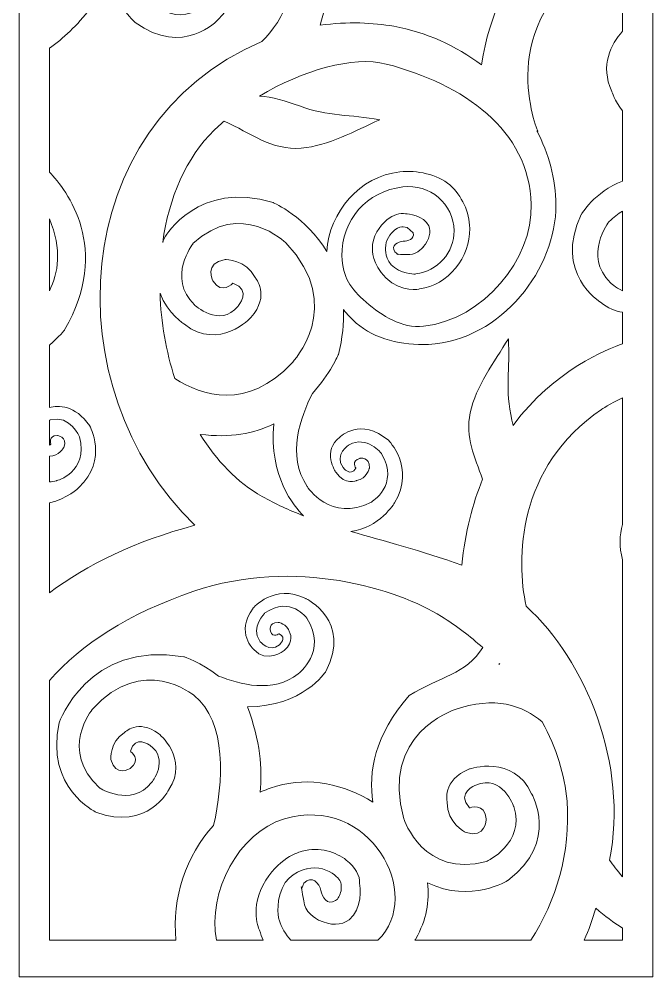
# Model space of a CAD drawing. Header units: centimetres. Extents: x -9 to 8.7, y -13.6 to 13.5.
# Drawn here: x 0.49 to 8.73, y -13.59 to -1.12 of the extents above; entities that cross this region are included whole.
import ezdxf

# ---------------------------------------------------------------- set-up
doc = ezdxf.new("R2010")
doc.units = ezdxf.units.CM
doc.header["$MEASUREMENT"] = 0
doc.layers.add('layer 1', color=7, linetype='Continuous')

msp = doc.modelspace()

# ---------------------------------------------------------------- linework, layer by layer
at = {"layer": 'layer 1', "color": 242, "lineweight": 9}
for points, knots in [([(0.49267, 13.45707), (0.49267, 13.45707), (8.73246, 13.45707), (8.73246, 13.45707), (8.73246, 13.45707), (8.73246, 13.45707), (8.73246, -13.58511), (8.73246, -13.58511), (8.73246, -13.58511), (8.73246, -13.58511), (0.49267, -13.58511), (0.49267, -13.58511), (0.49267, -13.58511), (0.49267, -13.58511), (0.49267, 13.45707), (0.49267, 13.45707)], [0, 0, 0, 0, 0.2, 0.2, 0.2, 0.2, 0.4, 0.4, 0.4, 0.4, 0.6, 0.6, 0.6, 0.6, 1, 1, 1, 1]), ([(8.02491, 0.26946), (8.09374, 0.56327), (8.04903, 0.92646), (7.62988, 1.25415), (7.62988, 1.25415), (7.62988, 1.25415), (6.96089, 1.80508), (6.31007, 1.07542), (6.31007, 1.07542), (6.31007, 1.07542), (5.86602, 0.53514), (6.40465, 0.04929), (6.40465, 0.04929), (6.40465, 0.04929), (6.80436, -0.20929), (7.07919, 0.12084), (7.07919, 0.12084), (7.07919, 0.12084), (7.31875, 0.42228), (7.05455, 0.6049), (7.05455, 0.6049), (7.05455, 0.6049), (6.86336, 0.74771), (6.80376, 0.52684), (6.80376, 0.52684), (6.80376, 0.52684), (6.95094, 0.41505), (6.79887, 0.30472), (6.79887, 0.30472), (6.79887, 0.30472), (6.60778, 0.184), (6.54979, 0.42113), (6.54979, 0.42113), (6.54979, 0.42113), (6.52963, 0.6498), (6.72281, 0.76872), (6.72281, 0.76872), (6.72281, 0.76872), (6.9025, 0.95451), (7.16851, 0.75805), (7.16851, 0.75805), (7.16851, 0.75805), (7.57004, 0.43581), (7.30458, 0.02999), (7.30458, 0.02999), (7.30458, 0.02999), (7.02776, -0.51932), (6.35308, -0.264), (6.35308, -0.264), (6.35308, -0.264), (5.99745, -0.09705), (5.88111, 0.32849), (5.88111, 0.32849), (5.85979, 0.19363), (5.79129, 0.04396), (5.64386, -0.11348), (5.64386, -0.11348), (5.64386, -0.11348), (5.19607, -0.50797), (4.44966, -0.29778), (4.44966, -0.29778), (4.52039, -0.55174), (4.52091, -0.8552), (4.40518, -1.20221), (4.40518, -1.20221), (4.76777, -1.15187), (5.10021, -1.16821), (5.36332, -1.2157), (5.36332, -1.2157), (5.78384, -1.29139), (6.17459, -1.46941), (6.50503, -1.71817), (6.50503, -1.71817), (6.71713, -0.33429), (7.54875, 0.121), (8.02491, 0.26946)], [0, 0, 0, 0, 0.05, 0.05, 0.05, 0.05, 0.1, 0.1, 0.1, 0.1, 0.15, 0.15, 0.15, 0.15, 0.2, 0.2, 0.2, 0.2, 0.25, 0.25, 0.25, 0.25, 0.3, 0.3, 0.3, 0.3, 0.35, 0.35, 0.35, 0.35, 0.4, 0.4, 0.4, 0.4, 0.45, 0.45, 0.45, 0.45, 0.5, 0.5, 0.5, 0.5, 0.55, 0.55, 0.55, 0.55, 0.6, 0.6, 0.6, 0.6, 0.65, 0.65, 0.65, 0.65, 0.7, 0.7, 0.7, 0.7, 0.75, 0.75, 0.75, 0.75, 0.8, 0.8, 0.8, 0.8, 0.85, 0.85, 0.85, 0.85, 0.9, 0.9, 0.9, 0.9, 1, 1, 1, 1]), ([(0.88575, -8.58899), (0.88575, -8.58899), (0.88575, -7.41729), (0.88575, -7.41729), (0.88575, -7.41729), (1.11467, -7.36612), (1.26821, -7.21905), (1.26821, -7.21905), (1.26821, -7.21905), (1.65705, -6.84958), (1.40969, -6.41476), (1.40969, -6.41476), (1.40969, -6.41476), (1.22109, -6.13677), (0.99807, -6.14849), (0.88575, -6.17804), (0.88575, -6.17804), (0.88575, -6.17804), (0.88575, -5.36508), (0.88575, -5.36508), (0.88575, -5.36508), (1.01352, -5.25387), (1.08365, -5.1664), (1.08365, -5.1664), (1.08365, -5.1664), (1.69442, -4.1032), (1.11416, -3.34966), (0.88575, -3.11304), (0.88575, -3.11304), (0.88575, -3.11304), (0.88575, -1.50105), (0.88575, -1.50105), (0.88575, -1.50105), (1.06455, -1.37625), (1.24466, -1.20732), (1.4207, -0.9817), (1.4207, -0.9817), (1.4207, -0.9817), (1.57668, -0.77999), (1.67731, -0.43932), (1.67731, -0.43932), (1.68925, -0.89945), (1.99992, -1.16469), (1.99992, -1.16469), (1.99992, -1.16469), (2.63099, -1.62432), (3.07717, -1.13028), (3.07717, -1.13028), (3.07717, -1.13028), (3.47043, -0.78272), (3.14361, -0.33142), (3.14361, -0.33142), (3.14361, -0.33142), (2.92221, -0.05023), (2.68147, -0.1927), (2.68147, -0.1927), (2.68147, -0.1927), (2.44582, -0.26151), (2.40137, -0.50593), (2.40137, -0.50593), (2.40137, -0.50593), (2.39401, -0.77003), (2.62804, -0.69874), (2.62804, -0.69874), (2.62804, -0.69874), (2.81832, -0.62713), (2.69672, -0.46832), (2.69672, -0.46832), (2.69672, -0.46832), (2.82217, -0.25486), (2.98082, -0.45866), (2.98082, -0.45866), (2.98082, -0.45866), (3.20427, -0.7249), (2.86796, -0.9709), (2.86796, -0.9709), (2.86796, -0.9709), (2.48659, -1.23678), (2.14343, -0.85248), (2.14343, -0.85248), (2.14343, -0.85248), (1.72037, -0.19119), (2.3385, 0.24556), (2.3385, 0.24556), (2.3385, 0.24556), (3.22665, 0.82078), (3.76715, 0.05425), (3.76715, 0.05425), (3.76715, 0.05425), (4.26904, -0.62047), (3.91568, -1.14557), (3.64887, -1.41278), (3.64887, -1.41278), (1.09679, -2.50491), (0.93873, -5.93191), (2.77769, -7.70855), (2.77769, -7.70855), (1.99567, -7.91722), (1.38018, -8.21613), (0.88575, -8.58899)], [0, 0, 0, 0, 0.03846154, 0.03846154, 0.03846154, 0.03846154, 0.07692308, 0.07692308, 0.07692308, 0.07692308, 0.11538462, 0.11538462, 0.11538462, 0.11538462, 0.15384615, 0.15384615, 0.15384615, 0.15384615, 0.19230769, 0.19230769, 0.19230769, 0.19230769, 0.23076923, 0.23076923, 0.23076923, 0.23076923, 0.26923077, 0.26923077, 0.26923077, 0.26923077, 0.30769231, 0.30769231, 0.30769231, 0.30769231, 0.34615385, 0.34615385, 0.34615385, 0.34615385, 0.38461538, 0.38461538, 0.38461538, 0.38461538, 0.42307692, 0.42307692, 0.42307692, 0.42307692, 0.46153846, 0.46153846, 0.46153846, 0.46153846, 0.5, 0.5, 0.5, 0.5, 0.53846154, 0.53846154, 0.53846154, 0.53846154, 0.57692308, 0.57692308, 0.57692308, 0.57692308, 0.61538462, 0.61538462, 0.61538462, 0.61538462, 0.65384615, 0.65384615, 0.65384615, 0.65384615, 0.69230769, 0.69230769, 0.69230769, 0.69230769, 0.73076923, 0.73076923, 0.73076923, 0.73076923, 0.76923077, 0.76923077, 0.76923077, 0.76923077, 0.80769231, 0.80769231, 0.80769231, 0.80769231, 0.84615385, 0.84615385, 0.84615385, 0.84615385, 0.88461538, 0.88461538, 0.88461538, 0.88461538, 0.92307692, 0.92307692, 0.92307692, 0.92307692, 1, 1, 1, 1]), ([(8.33938, -0.20861), (8.33938, -0.20861), (8.33938, -1.27996), (8.33938, -1.27996), (8.33938, -1.27996), (8.18778, -1.44983), (8.04333, -1.72186), (8.19846, -2.06428), (8.19846, -2.06428), (8.19846, -2.06428), (8.23552, -2.18411), (8.33938, -2.3166), (8.33938, -2.3166), (8.33938, -2.3166), (8.33938, -3.22918), (8.33938, -3.22918), (8.33938, -3.22918), (7.97052, -3.37246), (7.80146, -3.66606), (7.80146, -3.66606), (7.80146, -3.66606), (7.43715, -4.42977), (8.0522, -4.80699), (8.0522, -4.80699), (8.0522, -4.80699), (8.15087, -4.88399), (8.24796, -4.92278), (8.33938, -4.93656), (8.33938, -4.93656), (8.33938, -4.93656), (8.33938, -5.34756), (8.33938, -5.34756), (8.33938, -5.34756), (8.14634, -5.4121), (7.45505, -5.6836), (6.91514, -6.40831), (6.91514, -6.40831), (6.91027, -6.38576), (6.90509, -6.36309), (6.89961, -6.34025), (6.89961, -6.34025), (6.8081, -5.94895), (6.87782, -5.66962), (6.85388, -5.28116), (6.85388, -5.28116), (6.66967, -5.58961), (6.43334, -5.89176), (6.35832, -6.24574), (6.35832, -6.24574), (6.2921, -6.56119), (6.41239, -6.82172), (6.51941, -7.11009), (6.51941, -7.11009), (6.38898, -7.42661), (6.29202, -7.79611), (6.25002, -8.22697), (6.25002, -8.22697), (5.71456, -8.03676), (5.23929, -7.91586), (4.80513, -7.7881), (4.80513, -7.7881), (5.17679, -7.74949), (5.37453, -7.41475), (5.37453, -7.41475), (5.37453, -7.41475), (5.64928, -6.95408), (5.29381, -6.60211), (5.29381, -6.60211), (5.29381, -6.60211), (4.93417, -6.29824), (4.66291, -6.56064), (4.66291, -6.56064), (4.66291, -6.56064), (4.4262, -6.73784), (4.60915, -7.01925), (4.60915, -7.01925), (4.60915, -7.01925), (4.73446, -7.19793), (4.88058, -7.12694), (4.88058, -7.12694), (4.88058, -7.12694), (5.01685, -7.101), (5.04635, -6.96491), (5.04635, -6.96491), (5.04635, -6.96491), (5.05542, -6.80809), (4.92091, -6.83822), (4.92091, -6.83822), (4.92091, -6.83822), (4.80636, -6.86854), (4.87251, -6.96748), (4.87251, -6.96748), (4.87251, -6.96748), (4.79878, -7.08506), (4.70428, -6.95701), (4.70428, -6.95701), (4.70428, -6.95701), (4.58377, -6.78911), (4.78313, -6.66192), (4.78313, -6.66192), (4.78313, -6.66192), (5.0105, -6.53242), (5.20587, -6.77724), (5.20587, -6.77724), (5.20587, -6.77724), (5.44245, -7.18938), (5.07258, -7.40609), (5.07258, -7.40609), (5.07258, -7.40609), (4.54126, -7.68541), (4.23793, -7.20431), (4.23793, -7.20431), (4.23793, -7.20431), (3.96664, -6.79974), (4.15288, -6.29736), (4.30522, -5.99254), (4.30522, -5.99254), (4.53698, -5.73722), (4.64311, -5.48794), (4.64311, -5.48794), (4.64311, -5.48794), (4.69774, -5.27246), (4.71723, -5.07747), (4.71114, -4.90141), (4.71114, -4.90141), (4.75912, -4.96533), (4.81447, -5.02418), (4.87689, -5.07687), (4.87689, -5.07687), (5.11656, -5.28597), (5.47607, -5.37311), (5.81385, -5.35465), (5.81385, -5.35465), (6.78223, -5.30168), (7.47682, -4.35283), (7.47193, -3.54215), (7.47193, -3.54215), (7.47014, -3.19746), (7.37709, -2.87241), (7.22455, -2.57587), (7.22455, -2.57587), (7.22455, -2.57587), (7.23756, -2.58518), (7.23756, -2.58518), (7.23756, -2.58518), (7.23756, -2.58518), (6.62915, -1.14917), (8.04944, -0.33244), (8.04944, -0.33244), (8.04944, -0.33244), (8.16217, -0.26403), (8.33938, -0.20861)], [0, 0, 0, 0, 0.02564103, 0.02564103, 0.02564103, 0.02564103, 0.05128205, 0.05128205, 0.05128205, 0.05128205, 0.07692308, 0.07692308, 0.07692308, 0.07692308, 0.1025641, 0.1025641, 0.1025641, 0.1025641, 0.12820513, 0.12820513, 0.12820513, 0.12820513, 0.15384615, 0.15384615, 0.15384615, 0.15384615, 0.17948718, 0.17948718, 0.17948718, 0.17948718, 0.20512821, 0.20512821, 0.20512821, 0.20512821, 0.23076923, 0.23076923, 0.23076923, 0.23076923, 0.25641026, 0.25641026, 0.25641026, 0.25641026, 0.28205128, 0.28205128, 0.28205128, 0.28205128, 0.30769231, 0.30769231, 0.30769231, 0.30769231, 0.33333333, 0.33333333, 0.33333333, 0.33333333, 0.35897436, 0.35897436, 0.35897436, 0.35897436, 0.38461538, 0.38461538, 0.38461538, 0.38461538, 0.41025641, 0.41025641, 0.41025641, 0.41025641, 0.43589744, 0.43589744, 0.43589744, 0.43589744, 0.46153846, 0.46153846, 0.46153846, 0.46153846, 0.48717949, 0.48717949, 0.48717949, 0.48717949, 0.51282051, 0.51282051, 0.51282051, 0.51282051, 0.53846154, 0.53846154, 0.53846154, 0.53846154, 0.56410256, 0.56410256, 0.56410256, 0.56410256, 0.58974359, 0.58974359, 0.58974359, 0.58974359, 0.61538462, 0.61538462, 0.61538462, 0.61538462, 0.64102564, 0.64102564, 0.64102564, 0.64102564, 0.66666667, 0.66666667, 0.66666667, 0.66666667, 0.69230769, 0.69230769, 0.69230769, 0.69230769, 0.71794872, 0.71794872, 0.71794872, 0.71794872, 0.74358974, 0.74358974, 0.74358974, 0.74358974, 0.76923077, 0.76923077, 0.76923077, 0.76923077, 0.79487179, 0.79487179, 0.79487179, 0.79487179, 0.82051282, 0.82051282, 0.82051282, 0.82051282, 0.84615385, 0.84615385, 0.84615385, 0.84615385, 0.87179487, 0.87179487, 0.87179487, 0.87179487, 0.8974359, 0.8974359, 0.8974359, 0.8974359, 0.92307692, 0.92307692, 0.92307692, 0.92307692, 0.94871795, 0.94871795, 0.94871795, 0.94871795, 1, 1, 1, 1]), ([(5.18112, -2.43279), (4.79893, -2.35944), (4.51297, -2.39292), (4.13656, -2.2522), (4.13656, -2.2522), (3.9571, -2.18401), (3.78448, -2.13608), (3.61737, -2.12365), (3.61737, -2.12365), (4.17624, -1.79008), (4.8364, -1.59584), (5.26535, -1.70646), (5.26535, -1.70646), (6.2708, -1.96877), (7.12692, -2.55992), (7.15112, -3.53527), (7.15112, -3.53527), (7.17072, -4.24616), (6.53782, -5.02903), (5.75027, -5.11872), (5.75027, -5.11872), (5.46837, -5.1498), (5.21277, -4.98414), (5.00386, -4.80546), (5.00386, -4.80546), (4.80031, -4.62815), (4.6982, -4.48421), (4.68981, -4.20397), (4.68981, -4.20397), (4.67911, -3.74276), (5.01665, -3.35817), (5.47994, -3.30622), (5.47994, -3.30622), (5.65721, -3.2866), (5.82052, -3.33409), (5.94516, -3.44405), (5.94516, -3.44405), (6.07057, -3.54875), (6.14517, -3.7039), (6.14755, -3.87649), (6.14755, -3.87649), (6.15419, -4.15288), (5.93094, -4.40707), (5.64966, -4.43853), (5.64966, -4.43853), (5.64966, -4.43853), (5.51413, -4.45288), (5.37543, -4.35544), (5.37543, -4.35544), (5.23564, -4.26373), (5.25821, -4.10213), (5.25821, -4.10213), (5.25821, -4.10213), (5.25285, -4.00345), (5.32018, -3.9121), (5.37857, -3.86478), (5.37857, -3.86478), (5.42591, -3.82585), (5.46277, -3.8181), (5.48699, -3.82561), (5.48699, -3.82561), (5.48699, -3.82561), (5.53774, -3.83327), (5.53774, -3.83327), (5.53774, -3.83327), (5.53774, -3.83327), (5.61401, -3.90165), (5.61401, -3.90165), (5.61401, -3.90165), (5.64001, -3.99167), (5.54526, -4.01184), (5.48706, -4.01206), (5.48706, -4.01206), (5.41753, -4.01567), (5.32301, -4.0685), (5.37578, -4.1498), (5.37578, -4.1498), (5.37578, -4.1498), (5.42165, -4.18315), (5.42165, -4.18315), (5.42165, -4.18315), (5.42165, -4.18315), (5.40507, -4.18235), (5.40507, -4.18235), (5.40507, -4.18235), (5.40507, -4.18235), (5.47697, -4.18457), (5.57245, -4.18596), (5.57245, -4.18596), (5.67191, -4.18733), (5.76117, -4.06598), (5.74792, -4.08659), (5.74792, -4.08659), (5.82556, -3.98587), (5.85375, -3.89217), (5.81844, -3.81366), (5.81844, -3.81366), (5.75672, -3.67394), (5.54393, -3.65591), (5.51801, -3.65552), (5.51801, -3.65552), (5.44641, -3.64032), (5.35554, -3.66857), (5.27504, -3.73592), (5.27504, -3.73592), (5.1806, -3.81142), (5.08204, -3.95162), (5.08564, -4.11313), (5.08564, -4.11313), (5.08564, -4.11313), (5.0778, -4.31404), (5.25891, -4.48685), (5.25891, -4.48685), (5.47441, -4.69517), (5.70023, -4.6325), (5.70023, -4.6325), (5.70023, -4.6325), (6.06611, -4.592), (6.36268, -4.21653), (6.35182, -3.84607), (6.35182, -3.84607), (6.34566, -3.62924), (6.25018, -3.42097), (6.09273, -3.28037), (6.09273, -3.28037), (5.92884, -3.14177), (5.66331, -3.08443), (5.44293, -3.10931), (5.44293, -3.10931), (4.92001, -3.16655), (4.52372, -3.63377), (4.49305, -4.14732), (4.49305, -4.14732), (4.22233, -3.69563), (3.79714, -3.5105), (3.79714, -3.5105), (3.79714, -3.5105), (2.81887, -3.21082), (2.39171, -3.95293), (2.39171, -3.95293), (2.39171, -3.95293), (2.3796, -3.97833), (2.36865, -4.00324), (2.35865, -4.02778), (2.35865, -4.02778), (2.44034, -3.44898), (2.66061, -2.92294), (3.03043, -2.56674), (3.03043, -2.56674), (3.07152, -2.52686), (3.11479, -2.48767), (3.15982, -2.44931), (3.15982, -2.44931), (3.50436, -2.60717), (3.77675, -2.83153), (4.16117, -2.80113), (4.16117, -2.80113), (4.52184, -2.77191), (4.85168, -2.5761), (5.18112, -2.43279)], [0, 0, 0, 0, 0.02439024, 0.02439024, 0.02439024, 0.02439024, 0.04878049, 0.04878049, 0.04878049, 0.04878049, 0.07317073, 0.07317073, 0.07317073, 0.07317073, 0.09756098, 0.09756098, 0.09756098, 0.09756098, 0.12195122, 0.12195122, 0.12195122, 0.12195122, 0.14634146, 0.14634146, 0.14634146, 0.14634146, 0.17073171, 0.17073171, 0.17073171, 0.17073171, 0.19512195, 0.19512195, 0.19512195, 0.19512195, 0.2195122, 0.2195122, 0.2195122, 0.2195122, 0.24390244, 0.24390244, 0.24390244, 0.24390244, 0.26829268, 0.26829268, 0.26829268, 0.26829268, 0.29268293, 0.29268293, 0.29268293, 0.29268293, 0.31707317, 0.31707317, 0.31707317, 0.31707317, 0.34146341, 0.34146341, 0.34146341, 0.34146341, 0.36585366, 0.36585366, 0.36585366, 0.36585366, 0.3902439, 0.3902439, 0.3902439, 0.3902439, 0.41463415, 0.41463415, 0.41463415, 0.41463415, 0.43902439, 0.43902439, 0.43902439, 0.43902439, 0.46341463, 0.46341463, 0.46341463, 0.46341463, 0.48780488, 0.48780488, 0.48780488, 0.48780488, 0.51219512, 0.51219512, 0.51219512, 0.51219512, 0.53658537, 0.53658537, 0.53658537, 0.53658537, 0.56097561, 0.56097561, 0.56097561, 0.56097561, 0.58536585, 0.58536585, 0.58536585, 0.58536585, 0.6097561, 0.6097561, 0.6097561, 0.6097561, 0.63414634, 0.63414634, 0.63414634, 0.63414634, 0.65853659, 0.65853659, 0.65853659, 0.65853659, 0.68292683, 0.68292683, 0.68292683, 0.68292683, 0.70731707, 0.70731707, 0.70731707, 0.70731707, 0.73170732, 0.73170732, 0.73170732, 0.73170732, 0.75609756, 0.75609756, 0.75609756, 0.75609756, 0.7804878, 0.7804878, 0.7804878, 0.7804878, 0.80487805, 0.80487805, 0.80487805, 0.80487805, 0.82926829, 0.82926829, 0.82926829, 0.82926829, 0.85365854, 0.85365854, 0.85365854, 0.85365854, 0.87804878, 0.87804878, 0.87804878, 0.87804878, 0.90243902, 0.90243902, 0.90243902, 0.90243902, 0.92682927, 0.92682927, 0.92682927, 0.92682927, 0.95121951, 0.95121951, 0.95121951, 0.95121951, 1, 1, 1, 1]), ([(2.32434, -4.689), (2.33678, -5.06507), (2.40186, -5.44473), (2.51685, -5.79963), (2.51685, -5.79963), (2.86594, -6.01875), (3.4584, -6.22362), (4.04161, -5.59365), (4.04161, -5.59365), (4.04161, -5.59365), (4.75093, -4.86547), (3.96157, -4.03345), (3.96157, -4.03345), (3.96157, -4.03345), (3.37342, -3.46164), (2.75289, -4.0438), (2.75289, -4.0438), (2.75289, -4.0438), (2.41161, -4.48579), (2.77067, -4.83929), (2.77067, -4.83929), (2.77067, -4.83929), (3.09962, -5.14873), (3.33888, -4.85777), (3.33888, -4.85777), (3.33888, -4.85777), (3.52449, -4.64823), (3.27214, -4.55696), (3.27214, -4.55696), (3.27214, -4.55696), (3.12708, -4.71809), (3.01298, -4.52957), (3.01298, -4.52957), (3.01298, -4.52957), (2.89052, -4.2944), (3.17338, -4.24977), (3.17338, -4.24977), (3.17338, -4.24977), (3.44265, -4.24855), (3.56277, -4.48598), (3.56277, -4.48598), (3.56277, -4.48598), (3.76241, -4.71416), (3.50678, -5.00592), (3.50678, -5.00592), (3.50678, -5.00592), (3.0909, -5.44382), (2.64245, -5.09387), (2.64245, -5.09387), (2.64245, -5.09387), (2.42359, -4.95952), (2.32434, -4.689)], [0, 0, 0, 0, 0.07142857, 0.07142857, 0.07142857, 0.07142857, 0.14285714, 0.14285714, 0.14285714, 0.14285714, 0.21428571, 0.21428571, 0.21428571, 0.21428571, 0.28571429, 0.28571429, 0.28571429, 0.28571429, 0.35714286, 0.35714286, 0.35714286, 0.35714286, 0.42857143, 0.42857143, 0.42857143, 0.42857143, 0.5, 0.5, 0.5, 0.5, 0.57142857, 0.57142857, 0.57142857, 0.57142857, 0.64285714, 0.64285714, 0.64285714, 0.64285714, 0.71428571, 0.71428571, 0.71428571, 0.71428571, 0.78571429, 0.78571429, 0.78571429, 0.78571429, 0.85714286, 0.85714286, 0.85714286, 0.85714286, 1, 1, 1, 1]), ([(0.88575, -4.65704), (0.88575, -4.65704), (0.88575, -3.72074), (0.88575, -3.72074), (0.88575, -3.72074), (1.05366, -4.11824), (1.0005, -4.43044), (0.88575, -4.65704)], [0, 0, 0, 0, 0.33333333, 0.33333333, 0.33333333, 0.33333333, 1, 1, 1, 1]), ([(8.33938, -3.62004), (8.33938, -3.62004), (8.33938, -4.65621), (8.33938, -4.65621), (8.33938, -4.65621), (8.24576, -4.61383), (8.18042, -4.55241), (8.18042, -4.55241), (8.18042, -4.55241), (7.82137, -4.19892), (8.16265, -3.75693), (8.16265, -3.75693), (8.16265, -3.75693), (8.22203, -3.70121), (8.28109, -3.65613), (8.33938, -3.62004)], [0, 0, 0, 0, 0.2, 0.2, 0.2, 0.2, 0.4, 0.4, 0.4, 0.4, 0.6, 0.6, 0.6, 0.6, 1, 1, 1, 1]), ([(8.33938, -6.05149), (8.33938, -6.05149), (8.33938, -7.70075), (8.33938, -7.70075), (8.33938, -7.70075), (8.29922, -7.83679), (8.28992, -7.99067), (8.33938, -8.15727), (8.33938, -8.15727), (8.33938, -8.15727), (8.33938, -12.28238), (8.33938, -12.28238), (8.33938, -12.28238), (8.26932, -12.2016), (8.21192, -12.12686), (8.16899, -12.06758), (8.16899, -12.06758), (8.41608, -10.82016), (7.86583, -9.47404), (7.084, -8.76086), (7.084, -8.76086), (6.95451, -8.15592), (6.96085, -6.95177), (8.06448, -6.20192), (8.06448, -6.20192), (8.06448, -6.20192), (8.16791, -6.12792), (8.33938, -6.05149)], [0, 0, 0, 0, 0.125, 0.125, 0.125, 0.125, 0.25, 0.25, 0.25, 0.25, 0.375, 0.375, 0.375, 0.375, 0.5, 0.5, 0.5, 0.5, 0.625, 0.625, 0.625, 0.625, 0.75, 0.75, 0.75, 0.75, 1, 1, 1, 1]), ([(0.88575, -7.14411), (0.88575, -7.14411), (0.88575, -6.80943), (0.88575, -6.80943), (0.88575, -6.80943), (1.01331, -6.81117), (1.07355, -6.69736), (1.07355, -6.69736), (1.07355, -6.69736), (1.12458, -6.54881), (0.98693, -6.54155), (0.98693, -6.54155), (0.98693, -6.54155), (0.86845, -6.53985), (0.90545, -6.65295), (0.90545, -6.65295), (0.90545, -6.65295), (0.89869, -6.65909), (0.89212, -6.66416), (0.88575, -6.66832), (0.88575, -6.66832), (0.88575, -6.66832), (0.88575, -6.34043), (0.88575, -6.34043), (0.88575, -6.34043), (0.89567, -6.33646), (0.9018, -6.33461), (0.9018, -6.33461), (0.9018, -6.33461), (1.15569, -6.27125), (1.27779, -6.5597), (1.27779, -6.5597), (1.27779, -6.5597), (1.39441, -7.02037), (0.97979, -7.12927), (0.97979, -7.12927), (0.97979, -7.12927), (0.94712, -7.13627), (0.91584, -7.14107), (0.88575, -7.14411)], [0, 0, 0, 0, 0.09090909, 0.09090909, 0.09090909, 0.09090909, 0.18181818, 0.18181818, 0.18181818, 0.18181818, 0.27272727, 0.27272727, 0.27272727, 0.27272727, 0.36363636, 0.36363636, 0.36363636, 0.36363636, 0.45454545, 0.45454545, 0.45454545, 0.45454545, 0.54545455, 0.54545455, 0.54545455, 0.54545455, 0.63636364, 0.63636364, 0.63636364, 0.63636364, 0.72727273, 0.72727273, 0.72727273, 0.72727273, 0.81818182, 0.81818182, 0.81818182, 0.81818182, 1, 1, 1, 1]), ([(2.84721, -6.52545), (3.05665, -6.86632), (3.32673, -7.14968), (3.65391, -7.33489), (3.65391, -7.33489), (3.8269, -7.43281), (4.00488, -7.51349), (4.1897, -7.58458), (4.1897, -7.58458), (4.06606, -7.46239), (3.74064, -7.07158), (3.80216, -6.39079), (3.80216, -6.39079), (3.54946, -6.51474), (3.23205, -6.57561), (2.84721, -6.52545)], [0, 0, 0, 0, 0.2, 0.2, 0.2, 0.2, 0.4, 0.4, 0.4, 0.4, 0.6, 0.6, 0.6, 0.6, 1, 1, 1, 1]), ([(2.53173, -13.10788), (2.53173, -13.10788), (0.88575, -13.10788), (0.88575, -13.10788), (0.88575, -13.10788), (0.88575, -13.10788), (0.88575, -9.72786), (0.88575, -9.72786), (0.88575, -9.72786), (1.3046, -9.2547), (1.90519, -8.86221), (2.76445, -8.56725), (2.76445, -8.56725), (4.07408, -8.12007), (5.42406, -8.53751), (5.98483, -8.89644), (5.98483, -8.89644), (6.17843, -9.01875), (6.35749, -9.15436), (6.52053, -9.30007), (6.52053, -9.30007), (6.30739, -9.64805), (5.95553, -9.68159), (5.56606, -9.92602), (5.56606, -9.92602), (5.10946, -10.43577), (5.03595, -10.92807), (5.09035, -11.31219), (5.09035, -11.31219), (4.72323, -11.07864), (4.26549, -10.97816), (3.83908, -11.10357), (3.83908, -11.10357), (3.765, -11.12558), (3.69366, -11.15181), (3.62506, -11.18184), (3.62506, -11.18184), (3.65488, -10.87786), (3.63082, -10.51657), (3.46045, -10.06971), (3.46045, -10.06971), (4.17695, -10.07456), (4.47954, -9.61358), (4.47954, -9.61358), (4.47954, -9.61358), (4.82655, -8.95484), (4.21876, -8.6612), (4.21876, -8.6612), (4.21876, -8.6612), (3.80789, -8.46047), (3.53411, -8.78746), (3.53411, -8.78746), (3.53411, -8.78746), (3.30146, -9.11456), (3.54367, -9.32638), (3.54367, -9.32638), (3.54367, -9.32638), (3.711, -9.51491), (3.9371, -9.33951), (3.9371, -9.33951), (3.9371, -9.33951), (4.08, -9.22037), (4.00932, -9.10127), (4.00932, -9.10127), (4.00932, -9.10127), (3.9776, -8.98734), (3.85988, -8.97194), (3.85988, -8.97194), (3.85988, -8.97194), (3.72601, -8.97536), (3.76117, -9.0875), (3.76117, -9.0875), (3.76117, -9.0875), (3.79507, -9.18266), (3.87442, -9.11946), (3.87442, -9.11946), (3.87442, -9.11946), (3.97953, -9.17374), (3.87747, -9.26312), (3.87747, -9.26312), (3.87747, -9.26312), (3.74338, -9.37741), (3.62117, -9.21707), (3.62117, -9.21707), (3.62117, -9.21707), (3.49501, -9.03308), (3.68914, -8.84973), (3.68914, -8.84973), (3.68914, -8.84973), (4.02248, -8.6195), (4.23284, -8.91833), (4.23284, -8.91833), (4.23284, -8.91833), (4.50787, -9.34991), (4.12066, -9.64174), (4.12066, -9.64174), (4.12066, -9.64174), (3.79621, -9.90094), (3.35617, -9.77839), (3.08639, -9.6706), (3.08639, -9.6706), (2.85304, -9.49182), (2.63373, -9.41935), (2.63373, -9.41935), (2.63373, -9.41935), (1.37663, -9.21009), (1.01381, -10.27841), (1.01381, -10.27841), (1.01381, -10.27841), (0.82864, -11.1308), (1.48944, -11.44101), (1.48944, -11.44101), (1.48944, -11.44101), (2.16412, -11.69632), (2.44093, -11.14701), (2.44093, -11.14701), (2.44093, -11.14701), (2.70641, -10.7412), (2.30486, -10.41894), (2.30486, -10.41894), (2.30486, -10.41894), (2.03886, -10.22249), (1.85917, -10.40829), (1.85917, -10.40829), (1.85917, -10.40829), (1.66598, -10.52719), (1.68614, -10.75588), (1.68614, -10.75588), (1.68614, -10.75588), (1.74413, -10.993), (1.93523, -10.87228), (1.93523, -10.87228), (1.93523, -10.87228), (2.08729, -10.76195), (1.94011, -10.65016), (1.94011, -10.65016), (1.94011, -10.65016), (1.99971, -10.4293), (2.19091, -10.5721), (2.19091, -10.5721), (2.19091, -10.5721), (2.4551, -10.75473), (2.21555, -11.05616), (2.21555, -11.05616), (2.21555, -11.05616), (1.94072, -11.38627), (1.54101, -11.12772), (1.54101, -11.12772), (1.54101, -11.12772), (1.00236, -10.64186), (1.44642, -10.10158), (1.44642, -10.10158), (1.44642, -10.10158), (2.09725, -9.37192), (2.76623, -9.92286), (2.76623, -9.92286), (2.76623, -9.92286), (3.19823, -10.26058), (3.14818, -11.06405), (3.02068, -11.61437), (3.02068, -11.61437), (2.65889, -12.00951), (2.47895, -12.55607), (2.53173, -13.10788)], [0, 0, 0, 0, 0.02380952, 0.02380952, 0.02380952, 0.02380952, 0.04761905, 0.04761905, 0.04761905, 0.04761905, 0.07142857, 0.07142857, 0.07142857, 0.07142857, 0.0952381, 0.0952381, 0.0952381, 0.0952381, 0.11904762, 0.11904762, 0.11904762, 0.11904762, 0.14285714, 0.14285714, 0.14285714, 0.14285714, 0.16666667, 0.16666667, 0.16666667, 0.16666667, 0.19047619, 0.19047619, 0.19047619, 0.19047619, 0.21428571, 0.21428571, 0.21428571, 0.21428571, 0.23809524, 0.23809524, 0.23809524, 0.23809524, 0.26190476, 0.26190476, 0.26190476, 0.26190476, 0.28571429, 0.28571429, 0.28571429, 0.28571429, 0.30952381, 0.30952381, 0.30952381, 0.30952381, 0.33333333, 0.33333333, 0.33333333, 0.33333333, 0.35714286, 0.35714286, 0.35714286, 0.35714286, 0.38095238, 0.38095238, 0.38095238, 0.38095238, 0.4047619, 0.4047619, 0.4047619, 0.4047619, 0.42857143, 0.42857143, 0.42857143, 0.42857143, 0.45238095, 0.45238095, 0.45238095, 0.45238095, 0.47619048, 0.47619048, 0.47619048, 0.47619048, 0.5, 0.5, 0.5, 0.5, 0.52380952, 0.52380952, 0.52380952, 0.52380952, 0.54761905, 0.54761905, 0.54761905, 0.54761905, 0.57142857, 0.57142857, 0.57142857, 0.57142857, 0.5952381, 0.5952381, 0.5952381, 0.5952381, 0.61904762, 0.61904762, 0.61904762, 0.61904762, 0.64285714, 0.64285714, 0.64285714, 0.64285714, 0.66666667, 0.66666667, 0.66666667, 0.66666667, 0.69047619, 0.69047619, 0.69047619, 0.69047619, 0.71428571, 0.71428571, 0.71428571, 0.71428571, 0.73809524, 0.73809524, 0.73809524, 0.73809524, 0.76190476, 0.76190476, 0.76190476, 0.76190476, 0.78571429, 0.78571429, 0.78571429, 0.78571429, 0.80952381, 0.80952381, 0.80952381, 0.80952381, 0.83333333, 0.83333333, 0.83333333, 0.83333333, 0.85714286, 0.85714286, 0.85714286, 0.85714286, 0.88095238, 0.88095238, 0.88095238, 0.88095238, 0.9047619, 0.9047619, 0.9047619, 0.9047619, 0.92857143, 0.92857143, 0.92857143, 0.92857143, 0.95238095, 0.95238095, 0.95238095, 0.95238095, 1, 1, 1, 1]), ([(6.74406, -9.51647), (6.74406, -9.51647), (6.73534, -9.50734), (6.73534, -9.50734), (6.73534, -9.50734), (6.73534, -9.50734), (6.72976, -9.51605), (6.72976, -9.51605), (6.72976, -9.51605), (6.72976, -9.51605), (6.74406, -9.51647), (6.74406, -9.51647)], [0, 0, 0, 0, 0.25, 0.25, 0.25, 0.25, 0.5, 0.5, 0.5, 0.5, 1, 1, 1, 1]), ([(7.14779, -13.10788), (7.14779, -13.10788), (5.63939, -13.10788), (5.63939, -13.10788), (5.63939, -13.10788), (5.64282, -13.10189), (5.64635, -13.096), (5.64967, -13.08992), (5.64967, -13.08992), (5.78845, -12.84649), (5.83192, -12.59784), (5.8036, -12.36166), (5.8036, -12.36166), (6.37248, -12.63298), (6.849, -12.32999), (6.849, -12.32999), (6.849, -12.32999), (7.52593, -11.82228), (7.15589, -11.20287), (7.15589, -11.20287), (7.15589, -11.20287), (6.92084, -10.68487), (6.34931, -10.88), (6.34931, -10.88), (6.34931, -10.88), (5.98754, -11.01998), (6.05862, -11.31472), (6.05862, -11.31472), (6.05862, -11.31472), (6.05497, -11.58077), (6.29411, -11.70454), (6.29411, -11.70454), (6.29411, -11.70454), (6.5654, -11.79617), (6.56595, -11.531), (6.56595, -11.531), (6.56595, -11.531), (6.55227, -11.31107), (6.34904, -11.38657), (6.34904, -11.38657), (6.34904, -11.38657), (6.16778, -11.18873), (6.42938, -11.08913), (6.42938, -11.08913), (6.42938, -11.08913), (6.7763, -10.94225), (6.92425, -11.36897), (6.92425, -11.36897), (6.92425, -11.36897), (7.07846, -11.84865), (6.57116, -12.08198), (6.57116, -12.08198), (6.57116, -12.08198), (5.75142, -12.31007), (5.49545, -11.53073), (5.49545, -11.53073), (5.49545, -11.53073), (5.18188, -10.42755), (6.14799, -10.11129), (6.14799, -10.11129), (6.14799, -10.11129), (6.67798, -9.92274), (7.04528, -10.05366), (7.294, -10.26648), (7.294, -10.26648), (7.47701, -10.60463), (7.58846, -10.95692), (7.61777, -11.29946), (7.61777, -11.29946), (7.66586, -11.97591), (7.47547, -12.59507), (7.14779, -13.10788)], [0, 0, 0, 0, 0.05263158, 0.05263158, 0.05263158, 0.05263158, 0.10526316, 0.10526316, 0.10526316, 0.10526316, 0.15789474, 0.15789474, 0.15789474, 0.15789474, 0.21052632, 0.21052632, 0.21052632, 0.21052632, 0.26315789, 0.26315789, 0.26315789, 0.26315789, 0.31578947, 0.31578947, 0.31578947, 0.31578947, 0.36842105, 0.36842105, 0.36842105, 0.36842105, 0.42105263, 0.42105263, 0.42105263, 0.42105263, 0.47368421, 0.47368421, 0.47368421, 0.47368421, 0.52631579, 0.52631579, 0.52631579, 0.52631579, 0.57894737, 0.57894737, 0.57894737, 0.57894737, 0.63157895, 0.63157895, 0.63157895, 0.63157895, 0.68421053, 0.68421053, 0.68421053, 0.68421053, 0.73684211, 0.73684211, 0.73684211, 0.73684211, 0.78947368, 0.78947368, 0.78947368, 0.78947368, 0.84210526, 0.84210526, 0.84210526, 0.84210526, 0.89473684, 0.89473684, 0.89473684, 0.89473684, 1, 1, 1, 1]), ([(5.15798, -13.10788), (5.15798, -13.10788), (4.0253, -13.10788), (4.0253, -13.10788), (4.0253, -13.10788), (3.95753, -13.03373), (3.90473, -12.94474), (3.87311, -12.84406), (3.87311, -12.84406), (3.87311, -12.84406), (3.81847, -12.65957), (3.91259, -12.43377), (3.91259, -12.43377), (4.00722, -12.21234), (4.23704, -12.17934), (4.23704, -12.17934), (4.23704, -12.17934), (4.37022, -12.13932), (4.51389, -12.19711), (4.59461, -12.25912), (4.59461, -12.25912), (4.65786, -12.30786), (4.67972, -12.35452), (4.67836, -12.39316), (4.67836, -12.39316), (4.67836, -12.39316), (4.67901, -12.46705), (4.67901, -12.46705), (4.67901, -12.46705), (4.66315, -12.5212), (4.64365, -12.57362), (4.60808, -12.5927), (4.60808, -12.5927), (4.48958, -12.66443), (4.43616, -12.54311), (4.41716, -12.46118), (4.41716, -12.46118), (4.397, -12.36853), (4.29751, -12.25724), (4.19485, -12.36405), (4.19485, -12.36405), (4.19485, -12.36405), (4.16757, -12.43369), (4.16757, -12.43369), (4.16757, -12.43369), (4.16757, -12.43369), (4.16113, -12.41316), (4.16113, -12.41316), (4.16113, -12.41316), (4.16113, -12.41316), (4.17821, -12.51105), (4.20276, -12.64617), (4.20276, -12.64617), (4.22743, -12.77919), (4.41402, -12.857), (4.38595, -12.84676), (4.38595, -12.84676), (4.5476, -12.92005), (4.67922, -12.91869), (4.78311, -12.84105), (4.78311, -12.84105), (4.95969, -12.70816), (4.92917, -12.40643), (4.91992, -12.36994), (4.91992, -12.36994), (4.92565, -12.2656), (4.86404, -12.15642), (4.74669, -12.06577), (4.74669, -12.06577), (4.61559, -11.96544), (4.39781, -11.88338), (4.174, -11.95026), (4.174, -11.95026), (4.174, -11.95026), (3.89431, -12.01137), (3.70008, -12.32639), (3.70008, -12.32639), (3.47302, -12.69651), (3.61814, -12.97973), (3.61814, -12.97973), (3.61814, -12.97973), (3.63223, -13.02468), (3.64877, -13.06733), (3.66745, -13.10788), (3.66745, -13.10788), (3.66745, -13.10788), (3.05936, -13.10788), (3.05936, -13.10788), (3.05936, -13.10788), (2.93963, -12.48391), (3.34348, -11.70709), (3.94186, -11.52953), (3.94186, -11.52953), (5.0534, -11.20141), (5.76558, -12.52033), (5.15798, -13.10788)], [0, 0, 0, 0, 0.04, 0.04, 0.04, 0.04, 0.08, 0.08, 0.08, 0.08, 0.12, 0.12, 0.12, 0.12, 0.16, 0.16, 0.16, 0.16, 0.2, 0.2, 0.2, 0.2, 0.24, 0.24, 0.24, 0.24, 0.28, 0.28, 0.28, 0.28, 0.32, 0.32, 0.32, 0.32, 0.36, 0.36, 0.36, 0.36, 0.4, 0.4, 0.4, 0.4, 0.44, 0.44, 0.44, 0.44, 0.48, 0.48, 0.48, 0.48, 0.52, 0.52, 0.52, 0.52, 0.56, 0.56, 0.56, 0.56, 0.6, 0.6, 0.6, 0.6, 0.64, 0.64, 0.64, 0.64, 0.68, 0.68, 0.68, 0.68, 0.72, 0.72, 0.72, 0.72, 0.76, 0.76, 0.76, 0.76, 0.8, 0.8, 0.8, 0.8, 0.84, 0.84, 0.84, 0.84, 0.88, 0.88, 0.88, 0.88, 0.92, 0.92, 0.92, 0.92, 1, 1, 1, 1]), ([(8.33938, -12.95089), (8.33938, -12.95089), (8.33938, -13.10788), (8.33938, -13.10788), (8.33938, -13.10788), (8.33938, -13.10788), (7.83965, -13.10788), (7.83965, -13.10788), (7.83965, -13.10788), (7.89976, -12.97331), (7.95032, -12.83456), (7.98949, -12.6921), (7.98949, -12.6921), (8.10842, -12.79301), (8.22526, -12.87851), (8.33938, -12.95089)], [0, 0, 0, 0, 0.2, 0.2, 0.2, 0.2, 0.4, 0.4, 0.4, 0.4, 0.6, 0.6, 0.6, 0.6, 1, 1, 1, 1])]:
    msp.add_open_spline(points, degree=3, knots=knots, dxfattribs=at)

doc.saveas('drawing.dxf')
